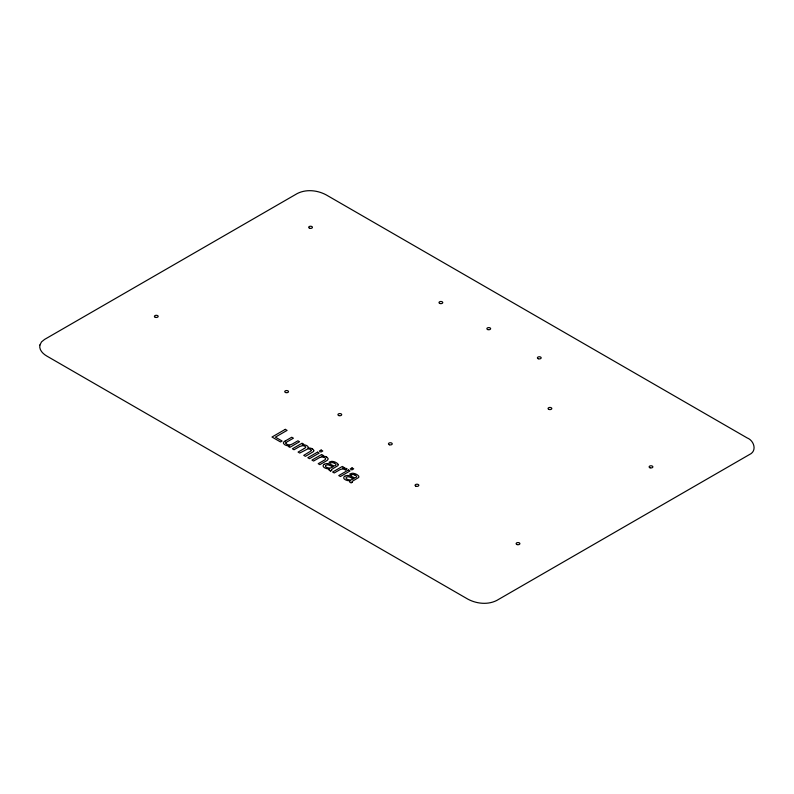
<?xml version="1.0" encoding="UTF-8"?>
<svg xmlns="http://www.w3.org/2000/svg" width="794" height="794" viewBox="0 0 794 794"><rect width="100%" height="100%" fill="white"/><g stroke="black" fill="none" stroke-linecap="round" stroke-linejoin="round"><path stroke-width="1.19" d="M283.577 442.417L283.508 442.576A3.394 1.955 0 0 0 283.537 443.489L284.54 444.551A7.662 4.427 0 0 0 285.016 444.848A5.032 2.908 0 0 0 287.825 445.722A4.734 2.729 0 0 0 289.76 445.633L288.311 446.446L289.85 447.34L299.546 441.742L297.919 440.799L293.155 443.548A9.161 5.29 0 0 1 290.614 444.68L289.294 444.819A2.948 1.697 0 0 1 288.083 444.709L287.18 444.402A4.814 2.779 0 0 1 286.604 444.094L286.019 443.568A2.064 1.191 0 0 1 285.909 442.933M285.155 441.037L291.745 437.236L293.403 438.199L286.971 441.911A3.821 2.203 0 0 0 285.85 442.923M302.325 444.928L303.705 444.134L302.087 443.211L292.391 448.809L294.028 449.741L299.854 446.407L302.514 445.722A3.504 2.025 0 0 1 304.807 446.198A3.752 2.164 0 0 1 305.134 446.417L305.591 446.863A1.707 0.983 0 0 1 305.611 447.469A5.528 3.196 0 0 1 304.37 448.412M304.41 448.431L298.078 452.084L299.735 453.046L307.705 448.967A2.392 1.38 0 0 1 308.211 448.947A3.126 1.806 0 0 1 311.367 450.416M345.489 470.048L346.928 468.857M353.816 478.564L351.514 479.745A2.948 1.697 0 0 1 350.194 479.923L349.231 479.834A5.35 3.087 0 0 1 346.909 479.06A2.769 1.598 0 0 1 346.085 478.117A1.985 1.151 0 0 1 346.611 477.234A2.948 1.697 0 0 1 346.938 477.055L347.186 476.956A1.995 1.151 0 0 1 348.516 476.787A5.459 3.156 0 0 1 350.472 477.402L351.623 477.879M330.612 471.001L331.773 470.256M352.397 482.157L351.216 482.901A4.496 2.59 0 0 1 350.491 482.593L349.975 482.266A1.846 1.062 0 0 1 349.608 481.402A3.365 1.945 0 0 1 350.273 480.737A6.024 3.474 0 0 1 347.703 480.529M334.433 463.2L333.014 462.684A2.193 1.26 0 0 0 332.001 462.644A3.444 1.985 0 0 0 330.602 463.081L329.044 462.187L331.336 461.413A3.126 1.806 0 0 1 332.706 461.423A6.888 3.98 0 0 1 335.981 462.525A7.801 4.506 0 0 1 338.214 464.48M355.037 475.09L353.618 474.584A2.193 1.26 0 0 0 352.605 474.544A3.444 1.985 0 0 0 351.206 474.981M345.072 469.76L344.368 469.413A3.116 1.796 0 0 0 342.313 469.065A4.01 2.313 0 0 0 339.822 469.75L334.254 472.966L332.626 472.033L342.323 466.435L343.871 467.329L342.581 468.222A7.176 4.139 0 0 1 344.318 468.152M351.176 474.961L349.648 474.087L351.941 473.313A3.126 1.806 0 0 1 353.31 473.313A6.888 3.98 0 0 1 356.585 474.415A7.801 4.506 0 0 1 358.819 476.37L358.809 476.628A2.938 1.697 0 0 1 358.551 477.551L352.089 481.452L352.159 482.037M331.555 470.137L331.485 469.552L337.936 465.651A2.938 1.697 0 0 0 338.204 464.738L338.125 464.49M283.518 442.407A6.163 3.553 0 0 1 285.185 441.067M302.325 444.948A7.89 4.556 0 0 1 304.588 444.928A4.556 2.63 0 0 1 306.792 445.672A4.347 2.511 0 0 1 308.161 447.072A4.268 2.461 0 0 1 307.824 448.044A5.072 2.928 0 0 1 312.35 448.828M312.31 448.858A6.878 3.97 0 0 1 312.757 449.136L313.6 450.009A3.285 1.896 0 0 1 313.69 450.903M313.819 450.932A6.56 3.781 0 0 1 311.844 452.57L305.442 456.332L303.745 455.359L311.268 450.793A1.449 0.834 0 0 0 311.327 450.416M326.681 457.036A5.905 3.404 0 0 0 321.818 456.173L323.198 455.399L321.649 454.505L311.953 460.093L313.59 461.036L318.662 458.108A10.372 5.985 0 0 1 320.151 457.354M326.582 457.096A7.483 4.317 0 0 1 327.059 457.394L328.031 458.456A3.325 1.925 0 0 1 328.071 459.23L327.386 460.173A10.362 5.985 0 0 1 326.066 461.066L319.863 464.659L318.205 463.706L324.309 460.173A4.804 2.769 0 0 0 325.59 459.121L325.57 459.011A2.074 1.201 0 0 0 325.441 458.277L324.815 457.771A4.764 2.749 0 0 0 323.754 457.275M320.181 457.374A3.523 2.035 0 0 1 323.724 457.314M325.48 466.227A2.769 1.598 0 0 0 326.314 467.16A5.35 3.087 0 0 0 328.627 467.934L329.589 468.023A2.948 1.697 0 0 0 330.909 467.845L333.212 466.673A6.719 3.881 0 0 1 331.058 465.959L329.907 465.483A5.459 3.156 0 0 0 327.942 464.847A1.995 1.151 0 0 0 326.572 465.056L326.334 465.155A2.948 1.697 0 0 0 326.016 465.334A1.985 1.151 0 0 0 325.471 466.227M334.383 463.23A5.012 2.898 0 0 1 335.981 464.47A1.826 1.052 0 0 1 335.564 465.344L335.485 465.403A2.322 1.34 0 0 1 334.572 465.83A1.35 0.784 0 0 1 333.361 465.651L330.413 464.351A5.846 3.375 0 0 0 327.297 463.567A3.464 1.995 0 0 0 325.222 463.914L324.696 464.143A5.508 3.186 0 0 0 324.359 464.321M330.602 471.001A4.496 2.59 0 0 1 329.887 470.693L329.371 470.376A1.846 1.062 0 0 1 329.004 469.502A3.365 1.945 0 0 1 329.669 468.837A6.024 3.474 0 0 1 327.098 468.639M327.078 468.659A6.352 3.672 0 0 1 324.399 467.646A4.238 2.442 0 0 1 324.22 464.252M344.318 468.142A3.523 2.035 0 0 1 346.75 468.718M353.796 478.593A6.719 3.881 0 0 1 351.663 477.859M354.987 475.13A5.012 2.898 0 0 1 356.585 476.36A1.826 1.052 0 0 1 356.169 477.234L356.089 477.293A2.322 1.34 0 0 1 355.176 477.73A1.35 0.784 0 0 1 353.965 477.541L351.017 476.241A5.846 3.375 0 0 0 347.901 475.457M347.683 480.559A6.352 3.672 0 0 1 344.993 479.536A4.238 2.442 0 0 1 344.824 476.142M344.963 476.221A5.508 3.186 0 0 1 345.301 476.033L345.827 475.814A3.464 1.995 0 0 1 347.891 475.487M39.859 345.082C38.896 349.946 43.035 353.906 46.886 356.099L467.845 599.133C476.549 603.797 487.764 605.028 496.736 600.462L749.407 454.585C757.426 451.052 754.082 440.481 747.114 437.901L326.155 194.867C317.451 190.203 306.236 188.972 297.264 193.538L44.593 339.415L41.536 341.877L39.859 345.082M285.284 429.346L271.985 437.028L280.53 441.95L282.108 441.037L275.379 437.147L287.091 430.388L285.284 429.346M317.491 452.153L307.834 457.721L309.491 458.674L319.148 453.106L317.491 452.153M321.133 450.039L319.287 451.111L320.945 452.064L322.791 451.002L321.133 450.039M348.407 469.998L338.75 475.566L340.408 476.529L350.055 470.951L348.407 469.998M352.05 467.894L350.204 468.956L351.861 469.909L353.707 468.847L352.05 467.894M309.62 228.265A1.876 1.082 0 0 0 312.439 227.322A1.876 1.082 0 0 0 309.62 226.379A1.876 1.082 0 0 0 309.62 228.265M439.826 303.467A1.876 1.082 0 0 0 442.764 302.643A1.876 1.082 0 0 0 440.065 301.591A1.876 1.082 0 0 0 439.826 303.467M155.247 317.282A1.876 1.082 0 0 0 158.175 316.459A1.876 1.082 0 0 0 155.475 315.407A1.876 1.082 0 0 0 155.247 317.282M285.572 392.524A1.876 1.082 0 0 0 288.5 391.7A1.876 1.082 0 0 0 285.8 390.648A1.876 1.082 0 0 0 285.572 392.524M416.006 486.236A1.876 1.082 0 0 0 418.825 485.293A1.876 1.082 0 0 0 416.006 484.35A1.876 1.082 0 0 0 416.006 486.236M650.058 467.805A1.876 1.082 0 0 0 652.876 466.872A1.876 1.082 0 0 0 650.058 465.929A1.876 1.082 0 0 0 650.058 467.805M548.991 409.456A1.876 1.082 0 0 0 551.81 408.513A1.876 1.082 0 0 0 548.991 407.58A1.876 1.082 0 0 0 548.991 409.456M517.073 544.585A1.876 1.082 0 0 0 519.891 543.642A1.876 1.082 0 0 0 517.073 542.699A1.876 1.082 0 0 0 517.073 544.585M538.233 358.739A1.876 1.082 0 0 0 541.171 357.925A1.876 1.082 0 0 0 538.471 356.863A1.876 1.082 0 0 0 538.233 358.739M487.705 329.57A1.876 1.082 0 0 0 490.632 328.746A1.876 1.082 0 0 0 487.933 327.694A1.876 1.082 0 0 0 487.705 329.57M389.407 444.779A1.876 1.082 0 0 0 392.236 443.836A1.876 1.082 0 0 0 389.407 442.893A1.876 1.082 0 0 0 389.407 444.779M338.879 415.599A1.876 1.082 0 0 0 341.698 414.657A1.876 1.082 0 0 0 338.879 413.714A1.876 1.082 0 0 0 338.879 415.599"/></g></svg>
